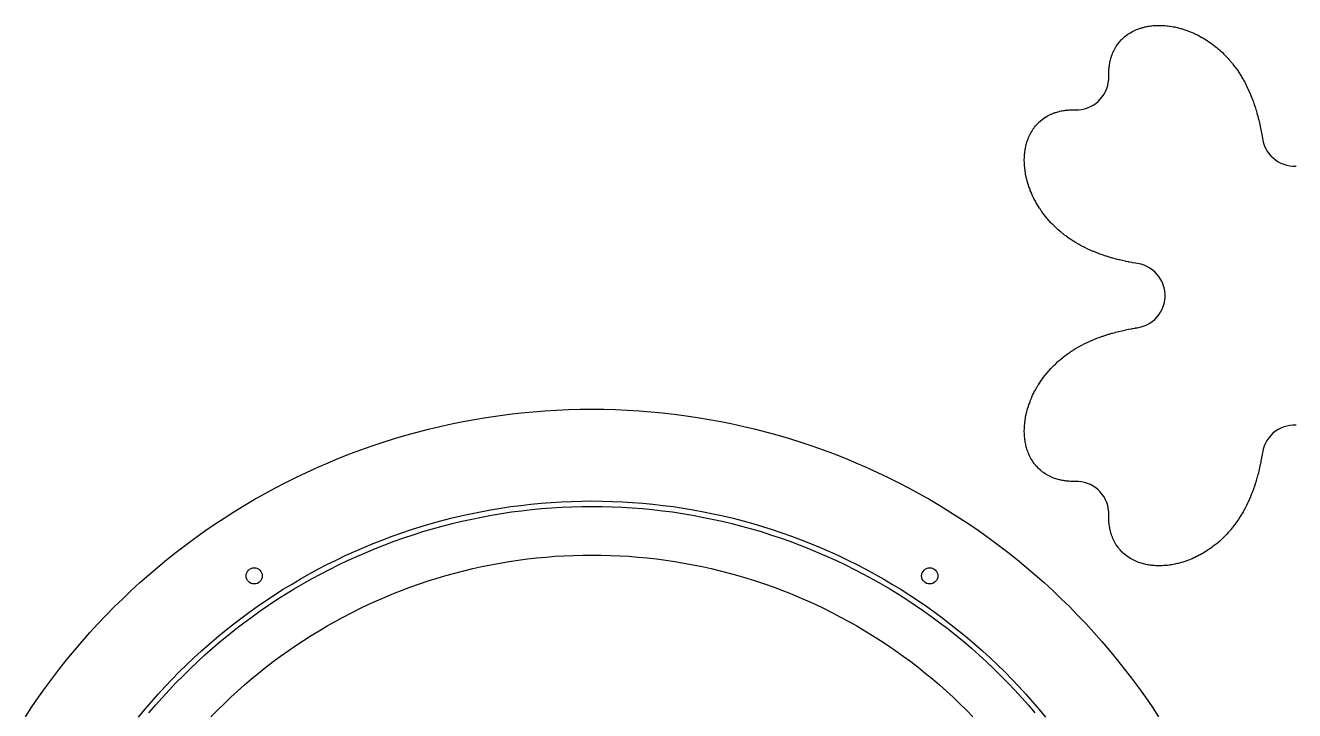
# Model space of a CAD drawing. Header units: metres. Extents: x 10 to 1210, y 10 to 2755.
# Drawn here: x 30.2 to 265, y 2628.2 to 2755 of the extents above; entities that cross this region are included whole.
import ezdxf

# ---------------------------------------------------------------- set-up
doc = ezdxf.new("R2010")
doc.units = ezdxf.units.M
for name, color, linetype in [('ACIKLIK', 5, 'Continuous'), ('ASKI_DELIK', 6, 'Continuous'), ('CAM_SABLON', 4, 'Continuous'), ('DIS_KENAR_V91_Z3', 1, 'Continuous'), ('LAMBA_T4_Z4', 3, 'Continuous')]:
    doc.layers.add(name, color=color, linetype=linetype)

msp = doc.modelspace()

# ---------------------------------------------------------------- linework, layer by layer
at = {"layer": 'ACIKLIK'}
msp.add_lwpolyline([(64.51, 2627.08), (65.7, 2628.3), (66.92, 2629.49), (68.16, 2630.67), (69.43, 2631.83), (70.71, 2632.96), (72.01, 2634.07), (73.33, 2635.16), (74.67, 2636.22), (76.02, 2637.27), (77.4, 2638.28), (78.79, 2639.28), (80.2, 2640.24), (81.63, 2641.19), (83.07, 2642.11), (84.53, 2643), (86, 2643.87), (87.49, 2644.71), (88.99, 2645.53), (90.51, 2646.32), (92.04, 2647.08), (93.58, 2647.82), (95.14, 2648.53), (96.71, 2649.21), (98.29, 2649.86), (99.88, 2650.49), (101.48, 2651.09), (103.09, 2651.66), (104.72, 2652.2), (106.35, 2652.72), (107.99, 2653.2), (109.64, 2653.66), (111.29, 2654.09), (112.96, 2654.49), (114.62, 2654.86), (116.3, 2655.2), (117.98, 2655.51), (119.67, 2655.79), (121.36, 2656.05), (123.06, 2656.27), (124.76, 2656.46), (126.46, 2656.63), (128.16, 2656.76), (129.87, 2656.86), (131.58, 2656.94), (133.29, 2656.98), (135, 2657), (136.71, 2656.98), (138.42, 2656.94), (140.13, 2656.86), (141.84, 2656.76), (143.54, 2656.63), (145.24, 2656.46), (146.94, 2656.27), (148.64, 2656.05), (150.33, 2655.79), (152.02, 2655.51), (153.7, 2655.2), (155.38, 2654.86), (157.04, 2654.49), (158.71, 2654.09), (160.36, 2653.66), (162.01, 2653.2), (163.65, 2652.72), (165.28, 2652.2), (166.91, 2651.66), (168.52, 2651.09), (170.12, 2650.49), (171.71, 2649.86), (173.29, 2649.21), (174.86, 2648.53), (176.42, 2647.82), (177.96, 2647.08), (179.49, 2646.32), (181.01, 2645.53), (182.51, 2644.71), (184, 2643.87), (185.47, 2643), (186.93, 2642.11), (188.37, 2641.19), (189.8, 2640.24), (191.21, 2639.28), (192.6, 2638.28), (193.98, 2637.27), (195.33, 2636.22), (196.67, 2635.16), (197.99, 2634.07), (199.29, 2632.96), (200.57, 2631.83), (201.84, 2630.67), (203.08, 2629.49), (204.3, 2628.3), (205.49, 2627.08)], dxfattribs=at)
at = {"layer": 'ASKI_DELIK'}
for centre in [(72.5, 2653.14), (197.5, 2653.14)]:
    msp.add_circle(centre, 1.5, dxfattribs=at)
at = {"layer": 'CAM_SABLON'}
msp.add_lwpolyline([(53.03, 2627.78), (54.25, 2629.2), (55.48, 2630.6), (56.75, 2631.97), (58.03, 2633.33), (59.34, 2634.66), (60.67, 2635.97), (62.03, 2637.25), (63.4, 2638.52), (64.8, 2639.75), (66.22, 2640.97), (67.66, 2642.15), (69.12, 2643.32), (70.61, 2644.45), (72.11, 2645.56), (73.63, 2646.65), (75.17, 2647.71), (76.72, 2648.74), (78.3, 2649.74), (79.89, 2650.72), (81.5, 2651.66), (83.13, 2652.58), (84.77, 2653.47), (86.42, 2654.34), (88.09, 2655.17), (89.78, 2655.97), (91.48, 2656.75), (93.19, 2657.49), (94.92, 2658.21), (96.65, 2658.89), (98.4, 2659.55), (100.16, 2660.17), (101.94, 2660.76), (103.72, 2661.32), (105.51, 2661.85), (107.31, 2662.35), (109.11, 2662.82), (110.93, 2663.26), (112.75, 2663.66), (114.58, 2664.03), (116.42, 2664.37), (118.26, 2664.68), (120.11, 2664.96), (121.96, 2665.2), (123.82, 2665.41), (125.67, 2665.59), (127.54, 2665.74), (129.4, 2665.85), (131.27, 2665.93), (133.13, 2665.98), (135, 2666), (136.87, 2665.98), (138.73, 2665.93), (140.6, 2665.85), (142.46, 2665.74), (144.33, 2665.59), (146.18, 2665.41), (148.04, 2665.2), (149.89, 2664.96), (151.74, 2664.68), (153.58, 2664.37), (155.42, 2664.03), (157.25, 2663.66), (159.07, 2663.26), (160.89, 2662.82), (162.69, 2662.35), (164.49, 2661.85), (166.28, 2661.32), (168.06, 2660.76), (169.84, 2660.17), (171.6, 2659.55), (173.35, 2658.89), (175.08, 2658.21), (176.81, 2657.49), (178.52, 2656.75), (180.22, 2655.97), (181.91, 2655.17), (183.58, 2654.34), (185.23, 2653.47), (186.87, 2652.58), (188.5, 2651.66), (190.11, 2650.72), (191.7, 2649.74), (193.28, 2648.74), (194.83, 2647.71), (196.37, 2646.65), (197.89, 2645.56), (199.39, 2644.45), (200.88, 2643.32), (202.34, 2642.15), (203.78, 2640.97), (205.2, 2639.75), (206.6, 2638.52), (207.97, 2637.25), (209.33, 2635.97), (210.66, 2634.66), (211.97, 2633.33), (213.25, 2631.97), (214.52, 2630.6), (215.75, 2629.2), (216.97, 2627.78)], dxfattribs=at)
at = {"layer": 'DIS_KENAR_V91_Z3'}
for points in [[(265.29, 2681.04), (264.71, 2681.04), (264.13, 2680.99), (263.56, 2680.87), (263, 2680.71), (262.46, 2680.49), (261.95, 2680.22), (261.46, 2679.9), (261.01, 2679.53), (260.6, 2679.12), (260.23, 2678.68), (259.9, 2678.2), (259.62, 2677.69), (259.39, 2677.16), (259.21, 2676.6), (259.06, 2675.89), (259.02, 2675.66), (259.01, 2675.59), (258.91, 2675.04), (258.89, 2674.96), (258.79, 2674.42), (258.78, 2674.34), (258.67, 2673.8), (258.65, 2673.72), (258.53, 2673.19), (258.51, 2673.1), (258.39, 2672.58), (258.37, 2672.49), (258.24, 2671.98), (258.21, 2671.88), (258.08, 2671.38), (258.05, 2671.28), (257.91, 2670.78), (257.87, 2670.68), (257.73, 2670.19), (257.69, 2670.08), (257.52, 2669.57), (257.48, 2669.44), (257.31, 2668.98), (257.27, 2668.87), (257.1, 2668.41), (257.05, 2668.29), (256.87, 2667.85), (256.82, 2667.72), (256.63, 2667.29), (256.58, 2667.16), (256.38, 2666.74), (256.32, 2666.61), (256.12, 2666.19), (256.06, 2666.06), (255.85, 2665.66), (255.78, 2665.53), (255.56, 2665.13), (255.49, 2665), (255.26, 2664.62), (255.19, 2664.49), (254.95, 2664.11), (254.87, 2663.98), (254.63, 2663.61), (254.54, 2663.48), (254.3, 2663.13), (254.21, 2663), (253.95, 2662.65), (253.85, 2662.52), (253.6, 2662.19), (253.49, 2662.06), (253.23, 2661.73), (253.12, 2661.6), (252.85, 2661.29), (252.73, 2661.16), (252.46, 2660.86), (252.34, 2660.74), (252.05, 2660.44), (251.93, 2660.32), (251.64, 2660.04), (251.52, 2659.92), (251.22, 2659.65), (251.09, 2659.53), (250.79, 2659.27), (250.65, 2659.16), (250.34, 2658.91), (250.21, 2658.8), (249.89, 2658.56), (249.75, 2658.45), (249.44, 2658.22), (249.29, 2658.12), (248.97, 2657.91), (248.82, 2657.81), (248.5, 2657.6), (248.35, 2657.51), (248.02, 2657.31), (247.86, 2657.22), (247.53, 2657.04), (247.37, 2656.95), (247.04, 2656.78), (246.88, 2656.7), (246.55, 2656.54), (246.38, 2656.47), (246.05, 2656.32), (245.88, 2656.25), (245.55, 2656.11), (245.37, 2656.05), (245.04, 2655.93), (244.87, 2655.86), (244.54, 2655.75), (244.36, 2655.7), (244.03, 2655.6), (243.85, 2655.55), (243.52, 2655.46), (243.33, 2655.41), (243.02, 2655.34), (242.82, 2655.3), (242.51, 2655.24), (242.31, 2655.21), (242.01, 2655.16), (241.81, 2655.13), (241.51, 2655.09), (241.3, 2655.07), (241.02, 2655.04), (240.8, 2655.03), (240.53, 2655.01), (240.31, 2655.01), (240.04, 2655), (239.82, 2655), (239.56, 2655.01), (239.33, 2655.02), (239.09, 2655.03), (238.85, 2655.05), (238.62, 2655.07), (238.38, 2655.1), (238.17, 2655.13), (237.92, 2655.17), (237.72, 2655.21), (237.47, 2655.26), (237.28, 2655.3), (237.03, 2655.37), (236.85, 2655.41), (236.59, 2655.49), (236.43, 2655.54), (236.17, 2655.63), (236.02, 2655.69), (235.76, 2655.79), (235.63, 2655.85), (235.37, 2655.96), (235.24, 2656.02), (234.99, 2656.16), (234.87, 2656.22), (234.62, 2656.36), (234.52, 2656.43), (234.27, 2656.59), (234.17, 2656.65), (233.93, 2656.83), (233.84, 2656.89), (233.6, 2657.08), (233.53, 2657.15), (233.3, 2657.35), (233.23, 2657.41), (233.01, 2657.63), (232.94, 2657.7), (232.73, 2657.93), (232.67, 2657.99), (232.48, 2658.23), (232.42, 2658.3), (232.24, 2658.55), (232.18, 2658.63), (232.01, 2658.88), (231.96, 2658.96), (231.81, 2659.22), (231.75, 2659.31), (231.62, 2659.57), (231.57, 2659.67), (231.44, 2659.93), (231.4, 2660.03), (231.29, 2660.3), (231.24, 2660.41), (231.15, 2660.67), (231.11, 2660.8), (231.03, 2661.05), (230.99, 2661.19), (230.92, 2661.44), (230.89, 2661.59), (230.83, 2661.84), (230.8, 2662), (230.76, 2662.24), (230.73, 2662.41), (230.7, 2662.64), (230.68, 2662.83), (230.66, 2663.05), (230.64, 2663.25), (230.63, 2663.47), (230.62, 2663.67), (230.62, 2663.88), (230.62, 2664.1), (230.62, 2664.3), (230.62, 2664.3), (230.61, 2665.02), (230.54, 2665.59), (230.42, 2666.15), (230.25, 2666.7), (230.03, 2667.23), (229.75, 2667.74), (229.43, 2668.21), (229.06, 2668.66), (228.66, 2669.06), (228.21, 2669.43), (227.74, 2669.75), (227.23, 2670.03), (226.7, 2670.25), (226.15, 2670.42), (225.59, 2670.54), (225.02, 2670.61), (224.3, 2670.62), (224.3, 2670.62), (224.1, 2670.62), (223.88, 2670.62), (223.67, 2670.62), (223.47, 2670.63), (223.25, 2670.64), (223.05, 2670.66), (222.83, 2670.68), (222.64, 2670.7), (222.41, 2670.73), (222.24, 2670.76), (222, 2670.8), (221.84, 2670.83), (221.59, 2670.89), (221.44, 2670.92), (221.19, 2670.99), (221.05, 2671.03), (220.8, 2671.11), (220.67, 2671.15), (220.41, 2671.24), (220.29, 2671.29), (220.03, 2671.4), (219.93, 2671.44), (219.67, 2671.57), (219.57, 2671.62), (219.31, 2671.75), (219.22, 2671.81), (218.96, 2671.96), (218.88, 2672.01), (218.63, 2672.18), (218.55, 2672.24), (218.3, 2672.42), (218.23, 2672.48), (217.99, 2672.67), (217.93, 2672.73), (217.7, 2672.94), (217.63, 2673.01), (217.41, 2673.23), (217.35, 2673.3), (217.15, 2673.53), (217.08, 2673.6), (216.89, 2673.84), (216.83, 2673.93), (216.65, 2674.17), (216.59, 2674.27), (216.43, 2674.52), (216.36, 2674.62), (216.22, 2674.87), (216.16, 2674.99), (216.02, 2675.24), (215.96, 2675.37), (215.85, 2675.63), (215.79, 2675.76), (215.69, 2676.02), (215.63, 2676.17), (215.54, 2676.43), (215.49, 2676.59), (215.41, 2676.85), (215.37, 2677.03), (215.3, 2677.28), (215.26, 2677.47), (215.21, 2677.72), (215.17, 2677.92), (215.13, 2678.17), (215.1, 2678.38), (215.07, 2678.62), (215.05, 2678.85), (215.03, 2679.09), (215.02, 2679.33), (215.01, 2679.56), (215, 2679.82), (215, 2680.04), (215.01, 2680.31), (215.01, 2680.53), (215.03, 2680.8), (215.04, 2681.02), (215.07, 2681.3), (215.09, 2681.51), (215.13, 2681.81), (215.16, 2682.01), (215.21, 2682.31), (215.24, 2682.51), (215.3, 2682.82), (215.34, 2683.02), (215.41, 2683.33), (215.46, 2683.52), (215.55, 2683.85), (215.6, 2684.03), (215.7, 2684.36), (215.75, 2684.54), (215.86, 2684.87), (215.93, 2685.04), (216.05, 2685.37), (216.11, 2685.55), (216.25, 2685.88), (216.32, 2686.05), (216.47, 2686.38), (216.54, 2686.55), (216.7, 2686.88), (216.78, 2687.04), (216.95, 2687.37), (217.04, 2687.53), (217.22, 2687.86), (217.31, 2688.02), (217.51, 2688.35), (217.6, 2688.5), (217.81, 2688.82), (217.91, 2688.97), (218.12, 2689.29), (218.22, 2689.44), (218.45, 2689.75), (218.56, 2689.89), (218.8, 2690.21), (218.91, 2690.34), (219.16, 2690.65), (219.27, 2690.79), (219.53, 2691.09), (219.65, 2691.22), (219.92, 2691.52), (220.04, 2691.64), (220.32, 2691.93), (220.44, 2692.05), (220.74, 2692.34), (220.86, 2692.46), (221.16, 2692.73), (221.29, 2692.85), (221.6, 2693.12), (221.73, 2693.23), (222.06, 2693.49), (222.19, 2693.6), (222.52, 2693.85), (222.65, 2693.95), (223, 2694.21), (223.13, 2694.3), (223.48, 2694.54), (223.61, 2694.63), (223.98, 2694.87), (224.11, 2694.95), (224.49, 2695.19), (224.62, 2695.26), (225, 2695.49), (225.13, 2695.56), (225.53, 2695.78), (225.66, 2695.85), (226.06, 2696.06), (226.19, 2696.12), (226.61, 2696.32), (226.74, 2696.38), (227.16, 2696.58), (227.29, 2696.63), (227.72, 2696.82), (227.85, 2696.87), (228.29, 2697.05), (228.41, 2697.1), (228.87, 2697.27), (228.98, 2697.31), (229.45, 2697.48), (229.56, 2697.52), (229.99, 2697.66), (230.09, 2697.69), (230.59, 2697.85), (230.69, 2697.88), (231.19, 2698.02), (231.29, 2698.05), (231.79, 2698.19), (231.89, 2698.22), (232.41, 2698.35), (232.5, 2698.37), (233.02, 2698.49), (233.11, 2698.51), (233.64, 2698.63), (233.73, 2698.65), (234.27, 2698.76), (234.35, 2698.78), (234.89, 2698.88), (234.97, 2698.9), (235.52, 2698.99), (235.59, 2699.01), (235.9, 2699.06), (236.61, 2699.21), (237.16, 2699.39), (237.69, 2699.62), (238.2, 2699.9), (238.68, 2700.23), (239.13, 2700.6), (239.53, 2701.02), (239.9, 2701.47), (240.22, 2701.95), (240.49, 2702.47), (240.71, 2703.01), (240.87, 2703.56), (240.99, 2704.13), (241.04, 2704.71), (241.04, 2705.29), (240.99, 2705.87), (240.87, 2706.44), (240.71, 2707), (240.49, 2707.54), (240.22, 2708.05), (239.9, 2708.54), (239.53, 2708.99), (239.12, 2709.4), (238.68, 2709.77), (238.2, 2710.1), (237.69, 2710.38), (237.16, 2710.61), (236.6, 2710.79), (235.89, 2710.94), (235.66, 2710.98), (235.59, 2710.99), (235.04, 2711.09), (234.96, 2711.11), (234.42, 2711.21), (234.34, 2711.22), (233.8, 2711.33), (233.72, 2711.35), (233.19, 2711.47), (233.1, 2711.49), (232.58, 2711.61), (232.49, 2711.63), (231.98, 2711.76), (231.88, 2711.79), (231.38, 2711.92), (231.28, 2711.95), (230.78, 2712.09), (230.68, 2712.13), (230.19, 2712.27), (230.08, 2712.31), (229.57, 2712.48), (229.57, 2712.48), (229.44, 2712.52), (228.98, 2712.69), (228.87, 2712.73), (228.41, 2712.9), (228.29, 2712.95), (227.85, 2713.13), (227.72, 2713.18), (227.29, 2713.37), (227.16, 2713.42), (226.74, 2713.62), (226.61, 2713.68), (226.19, 2713.88), (226.06, 2713.94), (225.66, 2714.15), (225.53, 2714.22), (225.13, 2714.44), (225, 2714.51), (224.62, 2714.74), (224.49, 2714.81), (224.11, 2715.05), (223.98, 2715.13), (223.61, 2715.37), (223.48, 2715.46), (223.13, 2715.7), (223, 2715.79), (222.65, 2716.05), (222.52, 2716.15), (222.19, 2716.4), (222.06, 2716.51), (221.73, 2716.77), (221.6, 2716.88), (221.29, 2717.15), (221.16, 2717.27), (220.86, 2717.54), (220.74, 2717.66), (220.44, 2717.95), (220.32, 2718.07), (220.04, 2718.36), (219.92, 2718.48), (219.65, 2718.78), (219.53, 2718.91), (219.27, 2719.21), (219.16, 2719.35), (218.91, 2719.66), (218.8, 2719.79), (218.56, 2720.11), (218.45, 2720.25), (218.22, 2720.56), (218.12, 2720.71), (217.91, 2721.03), (217.81, 2721.18), (217.6, 2721.5), (217.51, 2721.65), (217.31, 2721.98), (217.22, 2722.14), (217.04, 2722.47), (216.95, 2722.63), (216.78, 2722.96), (216.7, 2723.12), (216.54, 2723.45), (216.47, 2723.62), (216.32, 2723.95), (216.25, 2724.12), (216.11, 2724.45), (216.05, 2724.63), (215.93, 2724.96), (215.86, 2725.13), (215.75, 2725.46), (215.7, 2725.64), (215.6, 2725.97), (215.55, 2726.15), (215.46, 2726.48), (215.41, 2726.67), (215.34, 2726.98), (215.3, 2727.18), (215.24, 2727.49), (215.21, 2727.69), (215.16, 2727.99), (215.13, 2728.19), (215.09, 2728.49), (215.07, 2728.7), (215.04, 2728.98), (215.03, 2729.2), (215.01, 2729.47), (215.01, 2729.69), (215, 2729.96), (215, 2730.18), (215.01, 2730.44), (215.02, 2730.67), (215.03, 2730.91), (215.05, 2731.15), (215.07, 2731.38), (215.1, 2731.62), (215.13, 2731.83), (215.17, 2732.08), (215.21, 2732.28), (215.26, 2732.53), (215.3, 2732.72), (215.37, 2732.97), (215.41, 2733.15), (215.49, 2733.41), (215.54, 2733.57), (215.63, 2733.83), (215.69, 2733.98), (215.79, 2734.24), (215.85, 2734.37), (215.96, 2734.63), (216.02, 2734.76), (216.16, 2735.01), (216.22, 2735.13), (216.36, 2735.38), (216.43, 2735.48), (216.59, 2735.73), (216.65, 2735.83), (216.83, 2736.07), (216.89, 2736.16), (217.08, 2736.4), (217.15, 2736.47), (217.35, 2736.7), (217.41, 2736.77), (217.63, 2736.99), (217.7, 2737.06), (217.93, 2737.27), (217.99, 2737.33), (218.23, 2737.52), (218.3, 2737.58), (218.55, 2737.76), (218.63, 2737.82), (218.88, 2737.99), (218.96, 2738.04), (219.22, 2738.19), (219.31, 2738.25), (219.57, 2738.38), (219.67, 2738.43), (219.93, 2738.56), (220.03, 2738.6), (220.3, 2738.71), (220.41, 2738.76), (220.67, 2738.85), (220.8, 2738.89), (221.05, 2738.97), (221.19, 2739.01), (221.44, 2739.08), (221.59, 2739.11), (221.84, 2739.17), (222, 2739.2), (222.24, 2739.24), (222.41, 2739.27), (222.64, 2739.3), (222.83, 2739.32), (223.05, 2739.34), (223.25, 2739.36), (223.47, 2739.37), (223.67, 2739.38), (223.88, 2739.38), (224.1, 2739.38), (224.3, 2739.38), (224.3, 2739.38), (225.02, 2739.39), (225.59, 2739.46), (226.15, 2739.58), (226.7, 2739.75), (227.23, 2739.97), (227.74, 2740.25), (228.21, 2740.57), (228.66, 2740.94), (229.06, 2741.34), (229.43, 2741.79), (229.75, 2742.26), (230.03, 2742.77), (230.25, 2743.3), (230.42, 2743.85), (230.54, 2744.41), (230.61, 2744.98), (230.62, 2745.7), (230.62, 2745.7), (230.62, 2745.9), (230.62, 2746.12), (230.62, 2746.33), (230.63, 2746.53), (230.64, 2746.75), (230.66, 2746.95), (230.68, 2747.17), (230.7, 2747.36), (230.73, 2747.59), (230.76, 2747.76), (230.8, 2748), (230.83, 2748.16), (230.89, 2748.41), (230.92, 2748.56), (230.99, 2748.81), (231.03, 2748.95), (231.11, 2749.2), (231.15, 2749.33), (231.24, 2749.59), (231.29, 2749.71), (231.4, 2749.97), (231.44, 2750.07), (231.57, 2750.33), (231.62, 2750.43), (231.75, 2750.69), (231.81, 2750.78), (231.96, 2751.04), (232.01, 2751.12), (232.18, 2751.37), (232.24, 2751.45), (232.42, 2751.7), (232.48, 2751.77), (232.67, 2752.01), (232.73, 2752.07), (232.94, 2752.3), (233.01, 2752.37), (233.23, 2752.59), (233.3, 2752.65), (233.53, 2752.85), (233.6, 2752.92), (233.84, 2753.11), (233.93, 2753.17), (234.17, 2753.35), (234.27, 2753.41), (234.52, 2753.57), (234.62, 2753.64), (234.87, 2753.78), (234.99, 2753.84), (235.24, 2753.98), (235.37, 2754.04), (235.63, 2754.15), (235.76, 2754.21), (236.02, 2754.31), (236.17, 2754.37), (236.43, 2754.46), (236.59, 2754.51), (236.85, 2754.59), (237.03, 2754.63), (237.28, 2754.7), (237.47, 2754.74), (237.72, 2754.79), (237.92, 2754.83), (238.17, 2754.87), (238.38, 2754.9), (238.62, 2754.93), (238.85, 2754.95), (239.09, 2754.97), (239.33, 2754.98), (239.56, 2754.99), (239.82, 2755), (240.04, 2755), (240.31, 2754.99), (240.53, 2754.99), (240.8, 2754.97), (241.02, 2754.96), (241.3, 2754.93), (241.51, 2754.91), (241.81, 2754.87), (242.01, 2754.84), (242.31, 2754.79), (242.51, 2754.76), (242.82, 2754.7), (243.02, 2754.66), (243.33, 2754.59), (243.52, 2754.54), (243.85, 2754.45), (244.03, 2754.4), (244.36, 2754.3), (244.54, 2754.25), (244.87, 2754.14), (245.04, 2754.07), (245.37, 2753.95), (245.55, 2753.89), (245.88, 2753.75), (246.05, 2753.68), (246.38, 2753.53), (246.55, 2753.46), (246.88, 2753.3), (247.04, 2753.22), (247.37, 2753.05), (247.53, 2752.96), (247.86, 2752.78), (248.02, 2752.69), (248.35, 2752.49), (248.5, 2752.4), (248.82, 2752.19), (248.97, 2752.09), (249.29, 2751.88), (249.44, 2751.78), (249.75, 2751.55), (249.89, 2751.44), (250.21, 2751.2), (250.34, 2751.09), (250.65, 2750.84), (250.79, 2750.73), (251.09, 2750.47), (251.22, 2750.35), (251.52, 2750.08), (251.64, 2749.96), (251.93, 2749.68), (252.05, 2749.56), (252.34, 2749.26), (252.46, 2749.14), (252.73, 2748.84), (252.85, 2748.71), (253.12, 2748.4), (253.23, 2748.27), (253.49, 2747.94), (253.6, 2747.81), (253.85, 2747.48), (253.95, 2747.35), (254.21, 2747), (254.3, 2746.87), (254.54, 2746.52), (254.63, 2746.39), (254.87, 2746.02), (254.95, 2745.89), (255.19, 2745.51), (255.26, 2745.38), (255.49, 2745), (255.56, 2744.87), (255.78, 2744.47), (255.85, 2744.34), (256.06, 2743.94), (256.12, 2743.81), (256.32, 2743.39), (256.38, 2743.26), (256.58, 2742.84), (256.63, 2742.71), (256.82, 2742.28), (256.87, 2742.15), (257.05, 2741.71), (257.1, 2741.59), (257.27, 2741.13), (257.31, 2741.02), (257.48, 2740.55), (257.52, 2740.44), (257.66, 2740.01), (257.69, 2739.91), (257.85, 2739.41), (257.88, 2739.31), (258.02, 2738.81), (258.05, 2738.71), (258.19, 2738.21), (258.22, 2738.11), (258.35, 2737.59), (258.37, 2737.5), (258.49, 2736.98), (258.51, 2736.89), (258.63, 2736.36), (258.65, 2736.27), (258.76, 2735.73), (258.78, 2735.65), (258.88, 2735.11), (258.9, 2735.03), (258.99, 2734.48), (259.01, 2734.41), (259.06, 2734.1), (259.21, 2733.39), (259.39, 2732.84), (259.62, 2732.31), (259.9, 2731.8), (260.23, 2731.32), (260.6, 2730.87), (261.02, 2730.47), (261.47, 2730.1), (261.95, 2729.78), (262.47, 2729.51), (263.01, 2729.29), (263.56, 2729.13), (264.13, 2729.01), (264.71, 2728.96), (265.29, 2728.96)], [(30.17, 2627.08), (31.37, 2628.9), (32.61, 2630.7), (33.87, 2632.47), (35.17, 2634.23), (36.5, 2635.96), (37.86, 2637.67), (39.24, 2639.35), (40.66, 2641.01), (42.11, 2642.64), (43.58, 2644.25), (45.08, 2645.83), (46.61, 2647.39), (48.17, 2648.92), (49.75, 2650.42), (51.36, 2651.89), (52.99, 2653.34), (54.65, 2654.76), (56.33, 2656.14), (58.04, 2657.5), (59.77, 2658.83), (61.53, 2660.13), (63.3, 2661.39), (65.1, 2662.63), (66.92, 2663.83), (68.76, 2665.01), (70.62, 2666.15), (72.5, 2667.25), (74.4, 2668.33), (76.32, 2669.37), (78.25, 2670.38), (80.2, 2671.35), (82.17, 2672.29), (84.16, 2673.19), (86.16, 2674.06), (88.17, 2674.9), (90.2, 2675.7), (92.25, 2676.46), (94.3, 2677.19), (96.37, 2677.88), (98.45, 2678.54), (100.55, 2679.16), (102.65, 2679.74), (104.76, 2680.29), (106.88, 2680.8), (109.01, 2681.27), (111.15, 2681.7), (113.29, 2682.1), (115.45, 2682.46), (117.6, 2682.78), (119.77, 2683.07), (121.93, 2683.32), (124.11, 2683.52), (126.28, 2683.7), (128.46, 2683.83), (130.64, 2683.92), (132.82, 2683.98), (135, 2684), (137.18, 2683.98), (139.36, 2683.92), (141.54, 2683.83), (143.72, 2683.7), (145.89, 2683.52), (148.07, 2683.32), (150.23, 2683.07), (152.4, 2682.78), (154.55, 2682.46), (156.71, 2682.1), (158.85, 2681.7), (160.99, 2681.27), (163.12, 2680.8), (165.24, 2680.29), (167.35, 2679.74), (169.45, 2679.16), (171.55, 2678.54), (173.63, 2677.88), (175.7, 2677.19), (177.75, 2676.46), (179.8, 2675.7), (181.83, 2674.9), (183.84, 2674.06), (185.84, 2673.19), (187.83, 2672.29), (189.8, 2671.35), (191.75, 2670.38), (193.68, 2669.37), (195.6, 2668.33), (197.5, 2667.25), (199.38, 2666.15), (201.24, 2665.01), (203.08, 2663.83), (204.9, 2662.63), (206.7, 2661.39), (208.47, 2660.13), (210.23, 2658.83), (211.96, 2657.5), (213.67, 2656.14), (215.35, 2654.76), (217.01, 2653.34), (218.64, 2651.89), (220.25, 2650.42), (221.83, 2648.92), (223.39, 2647.39), (224.92, 2645.83), (226.42, 2644.25), (227.89, 2642.64), (229.34, 2641.01), (230.76, 2639.35), (232.14, 2637.67), (233.5, 2635.96), (234.83, 2634.23), (236.13, 2632.47), (237.39, 2630.7), (238.63, 2628.9), (239.83, 2627.08)]]:
    msp.add_lwpolyline(points, dxfattribs=at)
at = {"layer": 'LAMBA_T4_Z4'}
msp.add_lwpolyline([(51.07, 2626.97), (52.27, 2628.42), (53.49, 2629.85), (54.74, 2631.27), (56.01, 2632.66), (57.31, 2634.02), (58.63, 2635.37), (59.98, 2636.69), (61.34, 2637.99), (62.73, 2639.26), (64.15, 2640.51), (65.58, 2641.73), (67.03, 2642.93), (68.51, 2644.1), (70, 2645.25), (71.52, 2646.37), (73.05, 2647.47), (74.61, 2648.54), (76.18, 2649.58), (77.77, 2650.59), (79.38, 2651.57), (81, 2652.53), (82.64, 2653.46), (84.3, 2654.36), (85.97, 2655.23), (87.66, 2656.07), (89.36, 2656.88), (91.07, 2657.66), (92.8, 2658.41), (94.54, 2659.14), (96.3, 2659.83), (98.06, 2660.49), (99.84, 2661.12), (101.63, 2661.71), (103.42, 2662.28), (105.23, 2662.82), (107.05, 2663.32), (108.87, 2663.79), (110.71, 2664.23), (112.55, 2664.64), (114.39, 2665.02), (116.25, 2665.36), (118.11, 2665.67), (119.97, 2665.95), (121.84, 2666.19), (123.71, 2666.41), (125.59, 2666.59), (127.47, 2666.74), (129.35, 2666.85), (131.23, 2666.93), (133.12, 2666.98), (135, 2667), (136.88, 2666.98), (138.77, 2666.93), (140.65, 2666.85), (142.53, 2666.74), (144.41, 2666.59), (146.29, 2666.41), (148.16, 2666.19), (150.03, 2665.95), (151.89, 2665.67), (153.75, 2665.36), (155.61, 2665.02), (157.45, 2664.64), (159.29, 2664.23), (161.13, 2663.79), (162.95, 2663.32), (164.77, 2662.82), (166.58, 2662.28), (168.37, 2661.71), (170.16, 2661.12), (171.94, 2660.49), (173.7, 2659.83), (175.46, 2659.14), (177.2, 2658.41), (178.93, 2657.66), (180.64, 2656.88), (182.34, 2656.07), (184.03, 2655.23), (185.7, 2654.36), (187.36, 2653.46), (189, 2652.53), (190.62, 2651.57), (192.23, 2650.59), (193.82, 2649.58), (195.39, 2648.54), (196.95, 2647.47), (198.48, 2646.37), (200, 2645.25), (201.49, 2644.1), (202.97, 2642.93), (204.42, 2641.73), (205.85, 2640.51), (207.27, 2639.26), (208.66, 2637.99), (210.02, 2636.69), (211.37, 2635.37), (212.69, 2634.02), (213.99, 2632.66), (215.26, 2631.27), (216.51, 2629.85), (217.73, 2628.42), (218.93, 2626.97)], dxfattribs=at)

doc.saveas('drawing.dxf')
